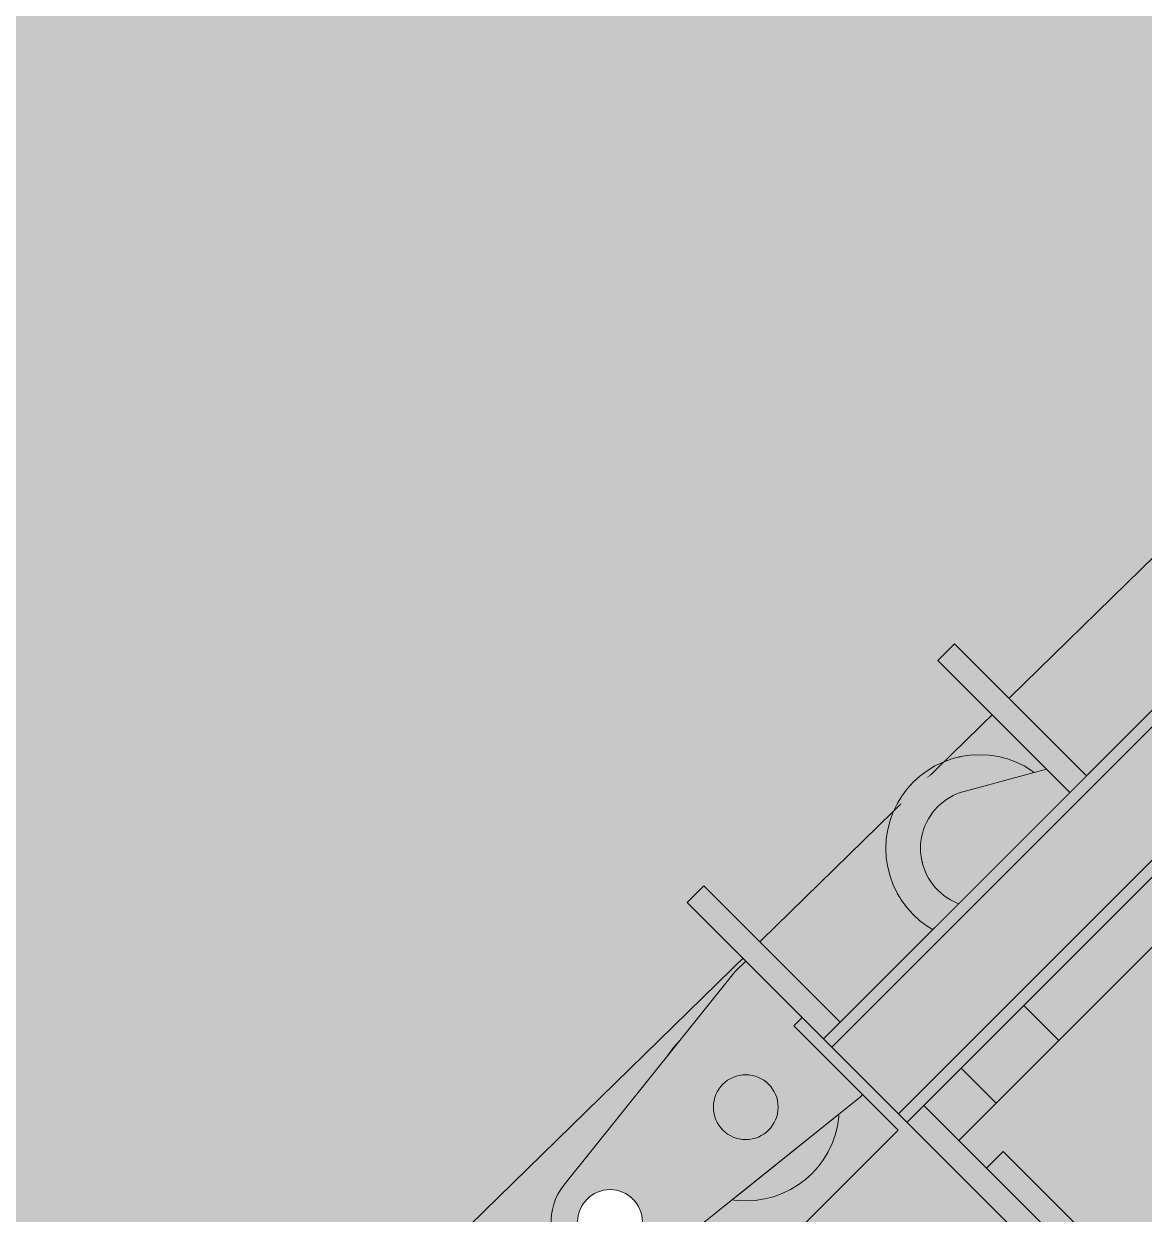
# Model space of a CAD drawing. Header units: millimetres. Extents: x -9578 to 51010, y -8688 to 62384.
# Drawn here: x 3499.1 to 3878.6, y 9334.6 to 9738 of the extents above; entities that cross this region are included whole.
import ezdxf
from ezdxf.enums import TextEntityAlignment as Align

# ---------------------------------------------------------------- set-up
doc = ezdxf.new("R2010")
doc.units = ezdxf.units.MM
doc.set_wipeout_variables(frame=1)
doc.layers.add('PDF_Geometry', color=250, linetype='Continuous')
doc.layers.add('Техника. Кран LTM 1030-2.1', color=250, linetype='Continuous', lineweight=15)
doc.layers.add('Техника. Кран LTM 1030-2.1 Штрих', color=7, linetype='Continuous', lineweight=15, true_color=0xffe79e)
doc.styles.add('arial', font='arial.ttf')

# ---------------------------------------------------------------- blocks, each defined once
blk = doc.blocks.new('LTM 1030-2.1-20250712.105428')
at = {"color": 0, "linetype": 'ByBlock', "lineweight": -2, "ltscale": 20, "transparency": 16777216}
blk.add_wipeout([(209.999999999985, 761.0000000000109), (8240.000000000005, 761.0000000000109), (8240.000000000005, 261.9999999999982), (209.999999999985, 261.9999999999982)], dxfattribs=at)
at = {"layer": 'Техника. Кран LTM 1030-2.1 Штрих', "ltscale": 20, "true_color": 0xadadad, "transparency": 16777216}
h = blk.add_hatch(color=253, dxfattribs=at)
h.dxf.hatch_style = 1
h.paths.add_polyline_path([(209.9999999999854, 761.0000000000109), (8240, 761.0000000000109), (8240, 559.9479969041458), (209.9999999999854, 559.9479969041458)])
at = {"color": 0, "linetype": 'ByBlock', "lineweight": -2, "ltscale": 20, "transparency": 16777216}
blk.add_lwpolyline([(209.9999999999854, 761.0000000000109), (8240, 761.0000000000109), (8240, 559.9479969041458), (209.9999999999854, 559.9479969041458)], close=True, dxfattribs=at)
blk = doc.blocks.new('LTM 1030-2.1-20250712.105709')
at = {"color": 0, "linetype": 'ByBlock', "lineweight": -2, "ltscale": 20, "transparency": 16777216}
blk.add_wipeout([(7955.000000000018, -70.00000000298496), (7955.000000000018, -286.0000000029886), (44.99999999966985, -286.0000000029886), (44.99999999966576, -255.00000000299224), (44.99999999966576, -255.00000000299224), (44.7716385972185, -253.85194970589146), (44.12132034325168, -252.8786796594195), (43.14805029678564, -252.22836140544496), (41.99999999968759, -252.00000000298496), (41.99999999968759, -252.00000000298496), (-34.99999999969032, -252.00000000298496), (-34.99999999991269, -70.00000000303044)], dxfattribs=at)
at = {"layer": 'Техника. Кран LTM 1030-2.1 Штрих', "ltscale": 20, "true_color": 0xadadad, "transparency": 16777216}
h = blk.add_hatch(color=253, dxfattribs=at)
h.dxf.hatch_style = 1
edge = h.paths.add_edge_path()
edge.add_line((-34.99999999991269, -70.00000000303044), (7955.000000000015, -70.00000000298496))
edge.add_line((7955.000000000015, -70.00000000298496), (7955.000000000015, -286.0000000029886))
edge.add_line((7955.000000000015, -286.0000000029886), (44.99999999966531, -286.0000000029886))
edge.add_line((44.99999999966531, -286.0000000029886), (44.99999999966531, -255.0000000029922))
edge.add_arc((41.99999999971624, -255.000000002934), 2.999999999949068, 359.9999999988883, 450.0000000006948)
edge.add_line((41.99999999967986, -252.000000002985), (-34.99999999969441, -252.000000002985))
edge.add_line((-34.99999999969441, -252.000000002985), (-34.99999999991269, -70.00000000303044))
at = {"color": 0, "linetype": 'ByBlock', "lineweight": -2, "ltscale": 20, "transparency": 16777216}
blk.add_lwpolyline([(-34.99999999991269, -70.00000000303044), (7955.000000000015, -70.00000000298496), (7955.000000000015, -286.0000000029886), (44.99999999966531, -286.0000000029886), (44.99999999966531, -255.0000000029922, 0.4142135623823297), (41.99999999967986, -252.000000002985), (-34.99999999969441, -252.000000002985)], format="xyb", close=True, dxfattribs=at)
blk = doc.blocks.new('LTM 1030-2.1-20250712.110226')
at = {"color": 0, "linetype": 'ByBlock', "lineweight": -2, "ltscale": 20, "transparency": 16777216}
blk.add_wipeout([(24.001968503909538, 20.78384006711937), (4.539416822904348, 31.423815727982756), (-17.138665221417597, 26.726927515643666), (-30.45196503354236, 8.985562063344275), (-28.90272725844898, -13.141341522918921), (-13.247080593858664, -28.854416572477653), (8.87400214457001, -30.484661486334524), (26.66399523812818, -17.23641081952134), (31.749999999972307, 3.197442310920451e-13)], dxfattribs=at)
at = {"layer": 'Техника. Кран LTM 1030-2.1 Штрих', "ltscale": 20, "true_color": 0xadadad, "transparency": 16777216}
h = blk.add_hatch(color=253, dxfattribs=at)
h.dxf.hatch_style = 1
edge = h.paths.add_edge_path()
edge.add_arc((0, 0), 31.74999999997272, 0, 360)
at = {"color": 0, "linetype": 'ByBlock', "lineweight": -2, "ltscale": 20, "transparency": 16777216}
blk.add_circle((0, 0), 31.74999999997272, dxfattribs=at)
blk.add_wipeout([(57.000000000007276, -29.000000000003638), (57, -65.00000000000364), (27, -64.99999999999636), (27.000000000007276, -28.999999999996348)], dxfattribs=at)
blk.add_wipeout([(7837.00000000003, -65.00000000000364), (7837.00000000003, -296.0000000000073), (-35, -296.0000000000073), (-35, -65.00000000000364)], dxfattribs=at)
blk.add_wipeout([(37.000000000003666, -650.9999999999964), (42.99999999998545, -650.9999999999964), (43.00000000001094, -751.0000000000109), (13.000000000010914, -751.0000000000182), (13.000000000003581, -712.957446808523), (-50.999999999989086, -714.9999999999964), (-160.99999999998914, -715.0000000000109), (-161, -705.6246599057886), (-131.00000000000733, -703.0000000000109), (-75.00000000001455, -703.0000000000109), (-75.00000000001455, -703.0000000000109), (-73.50000000001575, -702.5980762113569), (-72.40192378866732, -701.4999999999977), (-72.00000000002785, -699.999999999995), (-72.40192378868238, -698.4999999999964), (-75.00000000001091, -694.0000000000109), (-75.00000000003274, -659.0000000000108), (-65.99999999999642, -659.0000000000108), (-65.99999999999642, -377.0000000000109), (-60.999999999989086, -377.0000000000109), (-60.999999999989086, -397.0000000000182), (-51.00000000000722, -397.0000000000182), (-50.999999999992724, -153.99999999999636), (-65.99999999998914, -154.00000000000375), (-66, -70.00000000000364), (-136.00000000000722, -70.00000000000364), (-136.00000000000722, -58.000000000010914), (-57.99999999999994, -58.000000000010914), (-57.99999999999994, -31.966991411009076), (-42.999999999989086, -31.966991411009076), (-42.999999999992724, 54.99999999999636), (-35.00000000000358, 54.99999999999636), (-35, 2.999999999996362), (-9.941050656911074, 17.35440900281901), (-9.941050656911074, 17.35440900281901), (5.2499513487071, 19.29865308348485), (17.36255740271011, 9.926812199195865), (19.294340270348215, -5.265779480047058), (9.912567062467133, -17.370694120629196), (9.912567062467133, -17.370694120629196), (-34.999999999992724, -43.00000000000546), (-34.999999999083286, -377.00000000018565), (36.99999999998906, -376.9999999999891)], dxfattribs=at)
at = {"layer": 'Техника. Кран LTM 1030-2.1 Штрих', "ltscale": 20, "transparency": 16777216}
h = blk.add_hatch(color=256, dxfattribs=at)
h.dxf.hatch_style = 1
edge = h.paths.add_edge_path()
edge.add_line((36.99999999998545, -376.9999999999891), (37, -650.9999999999964))
edge.add_line((37, -650.9999999999964), (42.99999999998545, -650.9999999999964))
edge.add_line((42.99999999998545, -650.9999999999964), (43.00000000001455, -751.0000000000109))
edge.add_line((43.00000000001455, -751.0000000000109), (13.00000000001455, -751.0000000000182))
edge.add_line((13.00000000001455, -751.0000000000182), (13, -712.957446808523))
edge.add_line((13, -712.957446808523), (-50.99999999998545, -714.9999999999964))
edge.add_line((-50.99999999998545, -714.9999999999964), (-160.9999999999854, -715.0000000000109))
edge.add_line((-160.9999999999854, -715.0000000000109), (-161, -705.6246599057886))
edge.add_line((-161, -705.6246599057886), (-131, -703.0000000000109))
edge.add_line((-131, -703.0000000000109), (-75.00000000001455, -703.0000000000109))
edge.add_arc((-75.00000000002863, -700.0000000000101), 3.000000000000796, 270.0000000002689, 390.0000000002944)
edge.add_line((-72.40192378868232, -698.4999999999964), (-75.00000000001455, -694.0000000000109))
edge.add_line((-75.00000000001455, -694.0000000000109), (-75.0000000000291, -659.0000000000109))
edge.add_line((-75.0000000000291, -659.0000000000109), (-66, -659.0000000000109))
edge.add_line((-66, -659.0000000000109), (-66, -377.0000000000109))
edge.add_line((-66, -377.0000000000109), (-60.99999999998545, -377.0000000000109))
edge.add_line((-60.99999999998545, -377.0000000000109), (-60.99999999998545, -397.0000000000182))
edge.add_line((-60.99999999998545, -397.0000000000182), (-51, -397.0000000000182))
edge.add_line((-51, -397.0000000000182), (-51, -153.9999999999964))
edge.add_line((-51, -153.9999999999964), (-65.99999999998545, -154.0000000000036))
edge.add_line((-65.99999999998545, -154.0000000000036), (-66, -70.00000000000364))
edge.add_line((-66, -70.00000000000364), (-136, -70.00000000000364))
edge.add_line((-136, -70.00000000000364), (-136, -58.00000000001091))
edge.add_line((-136, -58.00000000001091), (-58, -58.00000000001091))
edge.add_line((-58, -58.00000000001091), (-58, -31.96699141100908))
edge.add_line((-58, -31.96699141100908), (-42.99999999998545, -31.96699141100908))
edge.add_line((-42.99999999998545, -31.96699141100908), (-43, 54.99999999999636))
edge.add_line((-43, 54.99999999999636), (-35, 54.99999999999636))
edge.add_line((-35, 54.99999999999636), (-35, 2.999999999996362))
edge.add_line((-35, 2.999999999996362), (-9.941050656911102, 17.35440900281901))
edge.add_arc((7.449527106295761e-13, 1.870554058869267e-12), 20.0000000000087, -60.28880680907912, 119.80518798053919, ccw=False)
edge.add_line((9.912567062463495, -17.3706941206292), (-35, -43.00000000000546))
edge.add_line((-35, -43.00000000000546), (-34.99999999908323, -377.0000000001855))
edge.add_line((-34.99999999908323, -377.0000000001855), (36.99999999998545, -376.9999999999891))
h = blk.add_hatch(color=256, dxfattribs=at)
h.dxf.hatch_style = 1
h.paths.add_polyline_path([(27.00000000001455, -28.99999999999636), (57.00000000001455, -29.00000000000364), (57, -65.00000000000364), (27, -64.99999999999636)])
at = {"layer": 'Техника. Кран LTM 1030-2.1 Штрих', "ltscale": 20, "true_color": 0xadadad, "transparency": 16777216}
h = blk.add_hatch(color=253, dxfattribs=at)
h.dxf.hatch_style = 1
h.paths.add_polyline_path([(-35, -65.00000000000364), (7837.000000000029, -65.00000000000364), (7837.000000000029, -296.0000000000073), (-35, -296.0000000000073)])
at = {"color": 0, "linetype": 'ByBlock', "lineweight": -2, "ltscale": 20, "transparency": 16777216}
blk.add_lwpolyline([(-51, -397.0000000000182), (-51, -153.9999999999964), (-65.99999999998545, -154.0000000000036), (-66, -70.00000000000364), (-136, -70.00000000000364), (-136, -58.00000000001091), (-58, -58.00000000001091), (-58, -31.96699141100908), (-42.99999999998545, -31.96699141100908), (-43, 54.99999999999636), (-35, 54.99999999999636), (-35, 2.999999999996362), (-9.941050656911102, 17.35440900281901, -1.00082059587598), (9.912567062463495, -17.3706941206292), (-35, -43.00000000000546), (-34.99999999908323, -377.0000000001855)], format="xyb", dxfattribs=at)
for points in [[(-35, 2.999999999996362), (-35, -43.00000000000546)], [(-43, -15.00000000001091), (-35, -15.00000000001091)], [(-34.99999999908323, -377.0000000001855), (-35, -700.9999999999964), (-42.99999999998545, -700.9999999999964), (-42.99999999998545, -31.96699141102363)]]:
    blk.add_lwpolyline(points, dxfattribs=at)
for points in [[(27.00000000001455, -28.99999999999636), (57.00000000001455, -29.00000000000364), (57, -65.00000000000364), (27, -64.99999999999636)], [(-35, -65.00000000000364), (7837.000000000029, -65.00000000000364), (7837.000000000029, -296.0000000000073), (-35, -296.0000000000073)]]:
    blk.add_lwpolyline(points, close=True, dxfattribs=at)
blk = doc.blocks.new('LTM 1030-2.1-20250712.102346')
at = {"color": 0, "linetype": 'ByBlock', "lineweight": -2, "ltscale": 20, "transparency": 16777216}
blk.add_wipeout([(-8694.99803149648, 192.7838400670007), (-8714.460583177435, 203.42381572767317), (-8736.138665221572, 198.72692751513023), (-8749.451965033348, 180.9855620627386), (-8747.902727257837, 158.85865847664172), (-8732.247080592973, 143.14558342755026), (-8710.125997854633, 141.51533851432123), (-8692.336004761612, 154.76358918162623), (-8687.25000000042, 172.00000000002547)], dxfattribs=at)
at = {"layer": 'Техника. Кран LTM 1030-2.1 Штрих', "ltscale": 20, "true_color": 0xadadad, "transparency": 16777216}
h = blk.add_hatch(color=253, dxfattribs=at)
h.dxf.hatch_style = 1
edge = h.paths.add_edge_path()
edge.add_arc((-8719.000000000015, 172.0000000000255), 31.74999999959471, 0, 360)
at = {"color": 0, "linetype": 'ByBlock', "lineweight": -2, "ltscale": 20, "transparency": 16777216}
blk.add_circle((-8719.000000000015, 172.0000000000255), 31.74999999959471, dxfattribs=at)
blk.add_wipeout([(-4729.999999999998, 130.00000000001455), (-4730.024100720816, 227.73138684134483), (-4650.024100720816, 227.7313868413603), (-4649.999999999994, 130.00000000002638), (-255.95876796299308, 130.0000000000191), (-250.00000000000364, 135.0000000000109), (-2.7284841053187847e-12, 135.00000000000728), (-2.7284841053187847e-12, 135.00000000000728), (45.61737209099101, 127.0592592592584), (85.86828899608099, 104.17119057053696), (116.0176085564417, 69.02836014885361), (132.51854662187725, 25.76499177605001), (133.4299228789505, -20.529385780170742), (133.15605338080422, -22.23657905439086), (98.22434770000746, -231.41300205242442), (98.22434770000746, -231.41300205242442), (91.06679568327945, -257.3585365375702), (78.7198386096079, -281.2740955235722), (61.71271623556186, -302.1345628995996), (40.77442156334382, -319.04577594927014), (40.77442156334382, -319.04577594927014), (-201.05298969719206, -475.9999999999991), (-240.00000000000728, -476.00000000001546), (-240.00000000000728, -507.99999999999545), (-5180.000000000008, -507.9999999999891), (-5180.000000000008, -517.4999999999818), (-5196.731981198996, -527.1602138493108), (-5196.731981198996, -527.1602138493108), (-5203.894670411204, -533.3713329882839), (-5208.229640989413, -541.8028303520523), (-5209.1134747963815, -551.2421605989939), (-5206.419066465272, -560.3318405413474), (-5179.001327148064, -613.1328268880998), (-5179.001327148064, -613.1328268880998), (-5170.037919233215, -647.5371481072707), (-5176.867022269807, -682.4278825752544), (-5198.139888408114, -710.9141102346257), (-5229.655126585817, -727.3698011226561), (-5265.188477262821, -728.5449562889607), (-5278.192488741253, -724.8677739656523), (-5370.000000000008, -690.2963944463818), (-5370.000000000008, -699.9999999999809), (-5382.000000000007, -699.9999999999809), (-5382.000000000007, -693.4712116614246), (-5389.013685008166, -687.069919477357), (-5879, -497.9702756378356), (-5878.999896664944, -535.3416258144489), (-5876.49989666499, -535.3416120295651), (-5876.499571103268, -594.3847571699507), (-5971.499571101824, -594.3852809964228), (-5971.499896663535, -535.3421358560072), (-5968.999896663586, -535.3421220711243), (-5969.000000000009, -507.9999999999809), (-8061.000000000472, -507.99999999997453), (-8061.000000000466, -580.0562945817392), (-8061.000000000466, -580.0562945817392), (-8061.761204675354, -583.8831289053905), (-8063.928932188603, -587.1273623936049), (-8067.173165676818, -589.2950899068528), (-8071.000000000468, -590.0562945817401), (-8141.000000000477, -590.0562945817401), (-8141.000000000477, -590.0562945817401), (-8144.8268343241225, -589.2950899068492), (-8148.071067812332, -587.1273623936004), (-8150.238795325573, -583.8831289053878), (-8151.000000000458, -580.0562945817392), (-8151.00000000048, -507.99999999997453), (-8180.936573000388, -507.9999999999809), (-8180.936573000388, -526.600181381832), (-8189.999032370978, -538.6325819379044), (-8189.999032370978, -538.6325819379044), (-8192.687949446794, -541.5488527217631), (-8195.899530331282, -543.8770834980769), (-8199.507440181396, -545.5256880106417), (-8203.369753652249, -546.42981464904), (-8203.369753652249, -546.42981464904), (-8203.369753652249, -546.42981464904), (-8203.790487246053, -546.3952118495727), (-8204.159451913722, -546.1900797343396), (-8204.410892945129, -545.8509757408328), (-8204.50000000047, -545.4383329856864), (-8204.50000000047, -545.4383329856864), (-8204.50000000047, -542.100181381832), (-8204.50000000047, -542.100181381832), (-8204.423879532984, -541.7174979494621), (-8204.207106781654, -541.3930746006363), (-8203.882683432827, -541.176301849312), (-8203.500000000453, -541.1001813818311), (-8203.500000000455, -541.100181381832), (-8200.500000000462, -541.100181381832), (-8200.500000000462, -541.100181381832), (-8197.318019485125, -539.7821618971684), (-8196.000000000467, -536.6001813818275), (-8197.318019485132, -533.4182008664902), (-8200.500000000473, -532.100181381833), (-8211.500000000462, -532.100181381833), (-8211.500000000462, -532.100181381833), (-8214.681980515805, -533.4182008664966), (-8216.000000000466, -536.6001813818402), (-8214.681980515803, -539.7821618971839), (-8211.500000000458, -541.1001813818439), (-8208.500000000462, -541.1001813818302), (-8208.500000000462, -541.1001813818302), (-8208.1173165681, -541.176301849322), (-8207.79289321928, -541.393074600649), (-8207.576120467958, -541.7174979494703), (-8207.50000000047, -542.1001813818348), (-8207.50000000047, -542.100181381832), (-8207.50000000047, -545.4383329856892), (-8207.50000000047, -545.4383329856892), (-8207.589107055828, -545.8509757408328), (-8207.840548087233, -546.1900797343442), (-8208.209512754891, -546.3952118495972), (-8208.630246348694, -546.4298146491046), (-8208.630246348694, -546.4298146491046), (-8212.492559819548, -545.5256880106872), (-8216.100469669658, -543.8770834981042), (-8219.312050554143, -541.5488527217758), (-8222.000967629952, -538.6325819379053), (-8222.000967629952, -538.6325819379044), (-8231.06342700043, -526.6001813818175), (-8231.06342700043, -507.9999999999809), (-8473.999999999993, -507.9999999999809), (-8473.999999999993, -552.9999999999791), (-8482.000000000015, -552.9999999999791), (-8568.142996991635, -590.1400601683163), (-8568.142996991635, -590.1400601683163), (-8575.15735888171, -592.3246014183087), (-8582.473207501469, -592.9968009203958), (-8589.768206601346, -592.1270415682457), (-8596.720938561499, -589.7536449540848), (-8596.720938561499, -589.7536449540848), (-8676.000000000015, -555.5868656628081), (-8676.000000000015, -558.9999999999745), (-8676.000000000015, -558.9999999999745), (-8676.38060233746, -560.9134171618007), (-8677.46446609408, -562.5355339059079), (-8679.086582838188, -563.6193976625345), (-8681.000000000015, -563.9999999999809), (-8681.000000000015, -563.9999999999818), (-8880.00000000003, -563.9999999999818), (-8880.00000000003, -554.6246599057595), (-8850, -551.9999999999745), (-8794.000000000007, -551.9999999999745), (-8791.401923788639, -547.4999999999964), (-8794.000000000007, -542.9999999999691), (-8794.000000000007, -472.9999999999709), (-8789.000000000015, -472.9999999999709), (-8789.000000000015, -196.99999999997362), (-8784.000000000007, -196.99999999997362), (-8784.000000000007, -195.99999999997362), (-8770.000000000007, -195.99999999997362), (-8770.000000000007, 99.74873734154244), (-8762, 99.74873734154608), (-8762, 129.75000000002), (-9100.000000000022, 129.75000000002), (-9100.000000000007, 153.35000000000218), (-9100.000000000007, 153.35000000000218), (-9100.426274617992, 151.2069727787548), (-9101.640202025443, 149.39020202535994), (-9103.456972778858, 148.1762746179429), (-9105.600000000117, 147.74999999999545), (-9105.600000000115, 147.74999999999727), (-9128.182500000003, 147.74999999997453), (-9128.182499999995, 140.24999999999636), (-9130.636875000091, 139.7499999999891), (-9132.999999999993, 139.7499999999891), (-9133, 132.74999999999272), (-9133.999999999993, 131.74999999999727), (-9142.000000000022, 131.74999999999727), (-9143.000000000007, 132.75000000000364), (-9143.000000000007, 139.74999999999272), (-9145.36312500004, 139.74999999999272), (-9147.81750000002, 140.24999999999636), (-9147.81750000002, 147.74999999999727), (-9163.000000000022, 147.74999999999727), (-9163.000000000007, 151.75000000000455), (-9105.6000000001, 151.75000000000455), (-9105.6000000001, 151.75000000000455), (-9104.987706508306, 151.87179274798928), (-9104.468629150177, 152.2186291501057), (-9104.121792748028, 152.73770650821461), (-9104.000000000007, 153.35000000000218), (-9104.000000000007, 153.35000000000218), (-9104.000000000007, 164.150000000006), (-9104.000000000007, 164.150000000006), (-9103.573725382072, 166.29302722124703), (-9102.359797974656, 168.1097979746446), (-9100.543027221258, 169.32372538206073), (-9098.40000000002, 169.74999999999636), (-9098.400000000016, 169.74999999999636), (-8762, 169.7500000000291), (-8762, 235.00000000002547), (-8754.000000000015, 235.00000000002547), (-8754.000000000015, 207.00000000002547), (-8748.999999999993, 207.00000000002547), (-8656.817587669597, 196.88057032436336), (-8656.817587669597, 196.88057032436336), (-8644.106238779132, 190.34825369465943), (-8638.999999999993, 177.00000000003183), (-8644.106238779128, 163.65174630539968), (-8656.81758766959, 157.1194296756912), (-8656.81758766959, 157.1194296756912), (-8748.999999999993, 147.00000000002547), (-8750, 147.00000000002547), (-8749.999999999818, 129.9999999999054), (-7675.415548719417, 129.99999999993452), (-7675.415548719404, 202.99999770868453), (-7595.415548719406, 202.99999770866998), (-7595.415548719444, 129.99999999993815)], dxfattribs=at)
at = {"layer": 'Техника. Кран LTM 1030-2.1 Штрих', "ltscale": 20, "transparency": 16777216}
h = blk.add_hatch(color=256, dxfattribs=at)
h.dxf.hatch_style = 1
edge = h.paths.add_edge_path()
edge.add_line((-7595.415548719444, 129.9999999999382), (-4729.999999999998, 130.0000000000146))
edge.add_line((-4729.999999999998, 130.0000000000146), (-4730.024100720817, 227.7313868413439))
edge.add_line((-4730.024100720817, 227.7313868413439), (-4650.024100720817, 227.7313868413585))
edge.add_line((-4650.024100720817, 227.7313868413585), (-4649.999999999995, 130.0000000000255))
edge.add_line((-4649.999999999995, 130.0000000000255), (-255.9587679629931, 130.0000000000182))
edge.add_line((-255.9587679629931, 130.0000000000182), (-250.0000000000036, 135.0000000000109))
edge.add_line((-250.0000000000036, 135.0000000000109), (-3.637978807091713e-12, 135.0000000000073))
edge.add_arc((-2.584954472695244e-11, 4.078515303262975e-12), 135.0000000000032, -9.480701903592205, 89.99999999999062, ccw=False)
edge.add_line((133.1560533808042, -22.23657905439177), (98.22434770000655, -231.4130020524244))
edge.add_arc((-29.99999999982899, -210.0000000001982), 129.9999999997576, 302.98494361348116, 350.519298096459, ccw=False)
edge.add_line((40.77442156334291, -319.045775949271), (-201.052989697193, -476))
edge.add_line((-201.052989697193, -476), (-240.0000000000073, -476.0000000000146))
edge.add_line((-240.0000000000073, -476.0000000000146), (-240.0000000000073, -507.9999999999964))
edge.add_line((-240.0000000000073, -507.9999999999964), (-5180.000000000009, -507.9999999999891))
edge.add_line((-5180.000000000009, -507.9999999999891), (-5180.000000000009, -517.4999999999818))
edge.add_line((-5180.000000000009, -517.4999999999818), (-5196.731981198996, -527.1602138493108))
edge.add_arc((-5184.231981199006, -548.8108489439336), 25.00000000000522, 119.9999999999666, 207.4413027610365)
edge.add_line((-5206.419066465272, -560.3318405413484), (-5179.001327148064, -613.1328268881007))
edge.add_arc((-5249.999999999992, -650.0000000000017), 79.9999999999873, -110.63455431179813, 27.44130276118773, ccw=False)
edge.add_line((-5278.192488741253, -724.8677739656523), (-5370.000000000009, -690.2963944463809))
edge.add_line((-5370.000000000009, -690.2963944463809), (-5370.000000000009, -699.9999999999818))
edge.add_line((-5370.000000000009, -699.9999999999818), (-5382.000000000007, -699.9999999999818))
edge.add_line((-5382.000000000007, -699.9999999999818), (-5382.000000000007, -693.4712116614246))
edge.add_line((-5382.000000000007, -693.4712116614246), (-5389.013685008167, -687.0699194773588))
edge.add_line((-5389.013685008167, -687.0699194773588), (-5879, -497.9702756378356))
edge.add_line((-5879, -497.9702756378356), (-5878.999896664944, -535.3416258144498))
edge.add_line((-5878.999896664944, -535.3416258144498), (-5876.499896664991, -535.341612029566))
edge.add_line((-5876.499896664991, -535.341612029566), (-5876.499571103268, -594.3847571699516))
edge.add_line((-5876.499571103268, -594.3847571699516), (-5971.499571101824, -594.3852809964228))
edge.add_line((-5971.499571101824, -594.3852809964228), (-5971.499896663536, -535.3421358560081))
edge.add_line((-5971.499896663536, -535.3421358560081), (-5968.999896663587, -535.3421220711243))
edge.add_line((-5968.999896663587, -535.3421220711243), (-5969.000000000009, -507.9999999999818))
edge.add_line((-5969.000000000009, -507.9999999999818), (-8061.000000000473, -507.9999999999745))
edge.add_line((-8061.000000000473, -507.9999999999745), (-8061.000000000466, -580.0562945817401))
edge.add_arc((-8071.000000000469, -580.0562945817364), 10.00000000000364, 270, 359.99999999997914, ccw=False)
edge.add_line((-8071.000000000469, -590.0562945817401), (-8141.000000000477, -590.0562945817401))
edge.add_arc((-8141.000000000464, -580.0562945817455), 9.999999999994543, 179.9999999999687, 269.999999999927, ccw=False)
edge.add_line((-8151.000000000458, -580.0562945817401), (-8151.00000000048, -507.9999999999745))
edge.add_line((-8151.00000000048, -507.9999999999745), (-8180.936573000388, -507.9999999999818))
edge.add_line((-8180.936573000388, -507.9999999999818), (-8180.936573000388, -526.600181381833))
edge.add_line((-8180.936573000388, -526.600181381833), (-8189.999032370979, -538.6325819379053))
edge.add_arc((-8205.974680616297, -526.6001813818357), 19.99999999999566, 277.48382806339464, 323.0139880869977, ccw=False)
edge.add_arc((-8203.50000000048, -545.438332985694), 0.9999999999895159, 179.9999999995636, 277.4838280651592, ccw=False)
edge.add_line((-8204.50000000047, -545.4383329856864), (-8204.50000000047, -542.100181381833))
edge.add_arc((-8203.500000000484, -542.1001813818175), 0.9999999999854481, 89.9999999983325, 180.0000000008859, ccw=False)
edge.add_line((-8203.500000000455, -541.100181381833), (-8200.500000000462, -541.100181381833))
edge.add_arc((-8200.500000000467, -536.600181381833), 4.5, 270.0000000000695, 450.0000000000695)
edge.add_line((-8200.500000000473, -532.100181381833), (-8211.500000000462, -532.100181381833))
edge.add_arc((-8211.50000000046, -536.6001813818384), 4.500000000005457, 90.00000000002316, 270.0000000000231)
edge.add_line((-8211.500000000458, -541.1001813818439), (-8208.500000000462, -541.1001813818293))
edge.add_arc((-8208.500000000475, -542.1001813818339), 1.000000000004547, 5.212541509536095e-11, 89.99999999927053, ccw=False)
edge.add_line((-8207.50000000047, -542.100181381833), (-8207.50000000047, -545.4383329856901))
edge.add_arc((-8208.50000000057, -545.4383329856339), 1.000000000100044, 262.5161719418749, 359.9999999967822, ccw=False)
edge.add_arc((-8206.025319384524, -526.6001813818152), 20.00000000009715, 216.9860119128579, 262.5161719362913, ccw=False)
edge.add_line((-8222.000967629952, -538.6325819379053), (-8231.06342700043, -526.6001813818184))
edge.add_line((-8231.06342700043, -526.6001813818184), (-8231.06342700043, -507.9999999999818))
edge.add_line((-8231.06342700043, -507.9999999999818), (-8473.999999999993, -507.9999999999818))
edge.add_line((-8473.999999999993, -507.9999999999818), (-8473.999999999993, -552.9999999999782))
edge.add_line((-8473.999999999993, -552.9999999999782), (-8482.000000000015, -552.9999999999782))
edge.add_line((-8482.000000000015, -552.9999999999782), (-8568.142996991635, -590.1400601683163))
edge.add_arc((-8582.000000000087, -558.0000000003429), 34.99999999967425, 245.12763706821102, 293.32301328890094, ccw=False)
edge.add_line((-8596.720938561499, -589.7536449540858), (-8676.000000000015, -555.5868656628081))
edge.add_line((-8676.000000000015, -555.5868656628081), (-8676.000000000015, -558.9999999999745))
edge.add_arc((-8681.000000000022, -558.9999999999736), 5.000000000007276, 270.00000000008333, 359.99999999998954, ccw=False)
edge.add_line((-8681.000000000015, -563.9999999999818), (-8880.00000000003, -563.9999999999818))
edge.add_line((-8880.00000000003, -563.9999999999818), (-8880.00000000003, -554.6246599057595))
edge.add_line((-8880.00000000003, -554.6246599057595), (-8850, -551.9999999999745))
edge.add_line((-8850, -551.9999999999745), (-8794.000000000007, -551.9999999999745))
edge.add_line((-8794.000000000007, -551.9999999999745), (-8791.401923788639, -547.4999999999964))
edge.add_line((-8791.401923788639, -547.4999999999964), (-8794.000000000007, -542.9999999999709))
edge.add_line((-8794.000000000007, -542.9999999999709), (-8794.000000000007, -472.9999999999709))
edge.add_line((-8794.000000000007, -472.9999999999709), (-8789.000000000015, -472.9999999999709))
edge.add_line((-8789.000000000015, -472.9999999999709), (-8789.000000000015, -196.9999999999745))
edge.add_line((-8789.000000000015, -196.9999999999745), (-8784.000000000007, -196.9999999999745))
edge.add_line((-8784.000000000007, -196.9999999999745), (-8784.000000000007, -195.9999999999745))
edge.add_line((-8784.000000000007, -195.9999999999745), (-8770.000000000007, -195.9999999999745))
edge.add_line((-8770.000000000007, -195.9999999999745), (-8770.000000000007, 99.74873734154244))
edge.add_line((-8770.000000000007, 99.74873734154244), (-8762, 99.74873734154608))
edge.add_line((-8762, 99.74873734154608), (-8762, 129.7500000000182))
edge.add_line((-8762, 129.7500000000182), (-9100.000000000022, 129.7500000000182))
edge.add_line((-9100.000000000022, 129.7500000000182), (-9100.000000000007, 153.3500000000022))
edge.add_arc((-9105.60000000016, 153.3500000001486), 5.600000000153159, 270.00000000046526, 359.99999999850183, ccw=False)
edge.add_line((-9105.600000000115, 147.7499999999964), (-9128.182500000003, 147.7499999999745))
edge.add_line((-9128.182500000003, 147.7499999999745), (-9128.182499999995, 140.2499999999964))
edge.add_line((-9128.182499999995, 140.2499999999964), (-9130.636875000091, 139.7499999999891))
edge.add_line((-9130.636875000091, 139.7499999999891), (-9132.999999999993, 139.7499999999891))
edge.add_line((-9132.999999999993, 139.7499999999891), (-9133, 132.7499999999927))
edge.add_line((-9133, 132.7499999999927), (-9133.999999999993, 131.7499999999964))
edge.add_line((-9133.999999999993, 131.7499999999964), (-9142.000000000022, 131.7499999999964))
edge.add_line((-9142.000000000022, 131.7499999999964), (-9143.000000000007, 132.7500000000036))
edge.add_line((-9143.000000000007, 132.7500000000036), (-9143.000000000007, 139.7499999999927))
edge.add_line((-9143.000000000007, 139.7499999999927), (-9145.36312500004, 139.7499999999927))
edge.add_line((-9145.36312500004, 139.7499999999927), (-9147.81750000002, 140.2499999999964))
edge.add_line((-9147.81750000002, 140.2499999999964), (-9147.81750000002, 147.7499999999964))
edge.add_line((-9147.81750000002, 147.7499999999964), (-9163.000000000022, 147.7499999999964))
edge.add_line((-9163.000000000022, 147.7499999999964), (-9163.000000000007, 151.7500000000036))
edge.add_line((-9163.000000000007, 151.7500000000036), (-9105.6000000001, 151.7500000000036))
edge.add_arc((-9105.600000000122, 153.3500000001195), 1.60000000011587, 270.0000000007817, 359.9999999957986)
edge.add_line((-9104.000000000007, 153.3500000000022), (-9104.000000000007, 164.1500000000051))
edge.add_arc((-9098.40000000002, 164.1500000000096), 5.599999999987631, 89.99999999996282, 180.0000000000465, ccw=False)
edge.add_line((-9098.400000000016, 169.7499999999964), (-8762, 169.7500000000291))
edge.add_line((-8762, 169.7500000000291), (-8762, 235.0000000000255))
edge.add_line((-8762, 235.0000000000255), (-8754.000000000015, 235.0000000000255))
edge.add_line((-8754.000000000015, 235.0000000000255), (-8754.000000000015, 207.0000000000255))
edge.add_line((-8754.000000000015, 207.0000000000255), (-8748.999999999993, 207.0000000000255))
edge.add_line((-8748.999999999993, 207.0000000000255), (-8656.817587669597, 196.8805703243634))
edge.add_arc((-8659.000000000011, 177.0000000000269), 20.00000000002079, -83.73537454112352, 83.7353745411445, ccw=False)
edge.add_line((-8656.81758766959, 157.1194296756912), (-8748.999999999993, 147.0000000000255))
edge.add_line((-8748.999999999993, 147.0000000000255), (-8750, 147.0000000000255))
edge.add_line((-8750, 147.0000000000255), (-8749.999999999818, 129.9999999999054))
edge.add_line((-8749.999999999818, 129.9999999999054), (-7675.415548719417, 129.9999999999345))
edge.add_line((-7675.415548719417, 129.9999999999345), (-7675.415548719404, 202.9999977086845))
edge.add_line((-7675.415548719404, 202.9999977086845), (-7595.415548719408, 202.99999770867))
edge.add_line((-7595.415548719408, 202.99999770867), (-7595.415548719444, 129.9999999999382))
edge = h.paths.add_edge_path(flags=16)
edge.add_arc((-8582.000000000007, -557.9999999999782), 19.99999999999818, 0, 360)
edge = h.paths.add_edge_path(flags=16)
edge.add_arc((-8659.000000000015, 177.0000000000255), 10.97250000074564, 0, 360)
at = {"color": 0, "linetype": 'ByBlock', "lineweight": -2, "ltscale": 20, "transparency": 16777216}
for points in [[(-8770.000000000007, -195.9999999999745), (-8770.000000000007, 99.74873734154244), (-8762, 99.74873734154608), (-8762, 129.7500000000182), (-9100.000000000022, 129.7500000000182)], [(-8754, 207.0000000000255), (-8754, -548.9999999999745), (-8690, -548.9999999999745)], [(-8750, 147.0000000000255), (-8750, 179.9278449347512), (-8754.000000000007, 179.9278449347512)], [(-8762, 169.7500000000291), (-8754.000000000007, 169.7500000000291)], [(-8754.000000000007, 133.7500000000255), (-9100.000000000007, 133.7499999999964)], [(-8762, 129.7500000000182), (-8754, 129.7500000000255)], [(-8675.99999987748, -555.5868657156134), (-8682, -552.9999999999745), (-8682, -196.9999999999709), (-8690.000000000022, -196.9999999999709), (-8690, -561.9999999999782), (-8754.000000000007, -561.9999999999782), (-8754.000000000007, -555.9999999999745), (-8762.000000000022, -555.9999999999745), (-8762.000000000022, 99.74873734154608)]]:
    blk.add_lwpolyline(points, dxfattribs=at)
for points in [[(-9098.400000000016, 169.7499999999964), (-8762, 169.7500000000291), (-8762, 235.0000000000255), (-8754.000000000015, 235.0000000000255), (-8754.000000000015, 207.0000000000255), (-8748.999999999993, 207.0000000000255), (-8656.817587669597, 196.8805703243634, -0.8962312136383849), (-8656.81758766959, 157.1194296756912), (-8748.999999999993, 147.0000000000255), (-8750, 147.0000000000255), (-8749.999999999818, 129.9999999999054), (-7675.415548719417, 129.9999999999345)], [(-9100.000000000087, 153.3499999999185), (-9100.000000000007, 164.1500000000015, -0.4142135623834175), (-9098.40000000003, 165.7500000000109), (-8754.000000000007, 165.7500000000255)]]:
    blk.add_lwpolyline(points, format="xyb", dxfattribs=at)
for centre, radius in [((-8659.000000000015, 177.0000000000255), 10.97250000074564), ((-8719.000000000015, 172.0000000000255), 10.97036640549975)]:
    blk.add_circle(centre, radius, dxfattribs=at)
blk = doc.blocks.new('*U78')
at = {"color": 0, "linetype": 'ByBlock', "lineweight": -2, "ltscale": 20, "transparency": 16777216}
blk.add_lwpolyline([(4091.080018881114, 9611.929384646684), (-2813.675831928836, 2862.329915427385)], dxfattribs=at)
at = {"color": 0, "linetype": 'ByBlock', "lineweight": -2, "ltscale": 20, "transparency": 16777216, "xscale": -1, "rotation": 45}
blk.add_blockref('LTM 1030-2.1-20250712.105428', (4715.20637615172, 8986.126940175687), dxfattribs=at)
blk.add_blockref('LTM 1030-2.1-20250712.105709', (3914.054393067365, 9384.22805798371), dxfattribs=at)
blk.add_blockref('LTM 1030-2.1-20250712.110226', (3822.837618294315, 9308.567632396765), dxfattribs=at)
blk.add_blockref('LTM 1030-2.1-20250712.102346', (-2300, 2934), dxfattribs=at)
at = {"layer": 'Defpoints', "color": 250, "linetype": 'ByBlock', "lineweight": -2, "ltscale": 20, "transparency": 16777216, "style": 'arial', "width": 0.8}
blk.add_attdef('МАРКА', text='', height=150, rotation=45.00000000000921, dxfattribs=at).set_placement((3505.14527157291, 8446.530220113154), align=Align.MIDDLE_CENTER)

msp = doc.modelspace()

# ---------------------------------------------------------------- hatches: boundary and pattern name
at = {"lineweight": 35, "true_color": 0xfff1c8, "transparency": 33554687}
h = msp.add_hatch(color=254, dxfattribs=at)
h.dxf.hatch_style = 1
h.paths.add_polyline_path([(51009.57507490761, -8687.957036828584), (-9577.51037893024, -8687.957036828584), (-9577.51037893024, 62384.22043097158), (51009.57507490761, 62384.22043097158)])

# ---------------------------------------------------------------- linework, layer by layer
at = {"layer": 'PDF_Geometry'}
msp.add_arc((-2015.732634087595, 739.9161149183522), 14032.34760138814, 6.423322601416041, 68.88560546894222, dxfattribs=at)
msp.add_open_spline([(3724.173216510489, 19073.53611196295), (9292.321933596186, 17241.30103405882), (14001.73432772681, 12810.58401529061), (16006.11220422894, 7322.844313446712)], degree=3, dxfattribs=at)

# ---------------------------------------------------------------- next in the draw order: block references
at = {"layer": 'Техника. Кран LTM 1030-2.1', "transparency": 16777216}
msp.add_blockref('*U78', (0, 150), dxfattribs=at)

doc.saveas('drawing.dxf')
